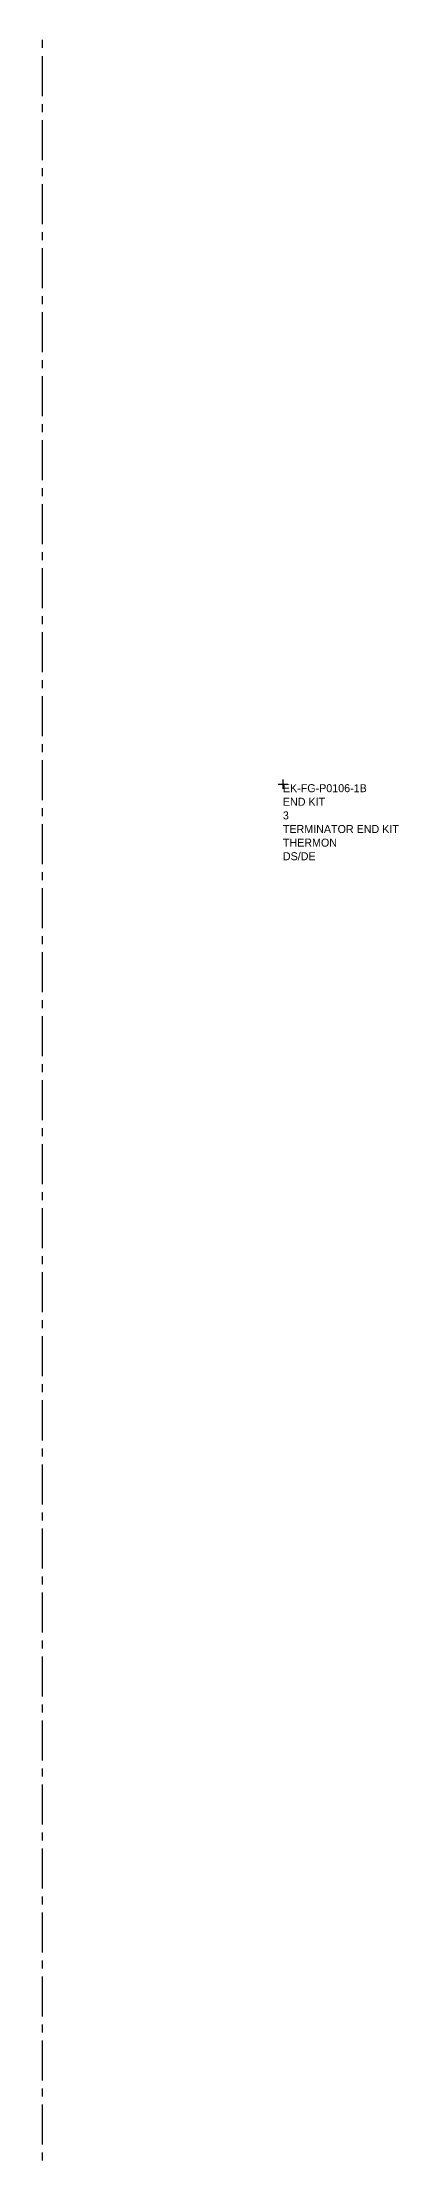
# Model space of a CAD drawing. Extents: x -662 to 7167, y -426 to 2826.
# Drawn here: x 6274 to 6385, y 950 to 1612 of the extents above; entities that cross this region are included whole.
import ezdxf
from ezdxf.enums import TextEntityAlignment as Align

# ---------------------------------------------------------------- set-up
doc = ezdxf.new("R2010")
doc.units = 0
doc.header["$LTSCALE"] = 10
doc.linetypes.add('G02-1-PRDXXXX-E-MET-01-P01-01$0$CENTER', pattern=[2, 1.25, -0.25, 0.25, -0.25])
doc.layers.add('G02-1-PRDXXXX-E-MEQP-01-P01-01$0$EQ INST-HTpwr', color=9, linetype='Continuous')
doc.layers.add('G02-1-PRDXXXX-E-MET-01-P01-01$0$CL_CABLE TRAY INST', color=200, linetype='G02-1-PRDXXXX-E-MET-01-P01-01$0$CENTER')
doc.styles.add('G02-1-PRDXXXX-E-MEQP-01-P01-01$0$Standard', font='Franklin%20Gothic%20Medium%20Cond%20Regular.ttf')

# ---------------------------------------------------------------- blocks, each defined once
blk = doc.blocks.new('*U142')
at = {"layer": 'DEFPOINTS', "extrusion": (1, 0, -2.22045e-16)}
for p, q in [((0, 1.5), (0, -1.5)), ((0, 0, 1.5), (0, 0, -1.5)), ((10.52, 1.5), (10.52, -1.5))]:
    blk.add_line(p, q, dxfattribs=at)
at = {"layer": 'DEFPOINTS', "extrusion": (1, 0, -2.22045e-16), "style": 'G02-1-PRDXXXX-E-MEQP-01-P01-01$0$Standard'}
for tag, p in [('E-TAG', (0, 0, 10.52)), ('E-G.DESCRIPTION', (-4.25, 0, 10.52)), ('E-BOM#', (-8.51, 0, 10.52)), ('E-D.DESCRIPTION', (-12.76, 0, 10.52)), ('E-MANUFACTURER', (-17.01, 0, 10.52)), ('E-DIMENSIONS', (-25.52, 0, 3.34)), ('E-CATALOG#', (-21.26, 0, 10.52))]:
    blk.add_attdef(tag, text='', height=2.5, rotation=270, dxfattribs=at).set_placement(p, align=Align.TOP_LEFT)

msp = doc.modelspace()

# ---------------------------------------------------------------- linework, layer by layer
at = {"layer": 'G02-1-PRDXXXX-E-MET-01-P01-01$0$CL_CABLE TRAY INST'}
msp.add_line((6274, 75, 261.73), (6274, 2175, 261.73), dxfattribs=at)

# ---------------------------------------------------------------- block references
at = {"layer": 'G02-1-PRDXXXX-E-MEQP-01-P01-01$0$EQ INST-HTpwr', "extrusion": (-1, 0, 6.12323e-17)}
ref = msp.add_blockref('*U142', (-1380, 566.2, -6349.11), dxfattribs=dict(at, rotation=90))
ref.add_attrib('E-TAG', 'EK-FG-P0106-1B', dxfattribs={"layer": 'DEFPOINTS', "height": 2.5, "style": 'G02-1-PRDXXXX-E-MEQP-01-P01-01$0$Standard'}).set_placement((6349.11, 1380, 576.72), align=Align.TOP_LEFT)
ref.add_attrib('E-G.DESCRIPTION', 'END KIT', dxfattribs={"layer": 'DEFPOINTS', "height": 2.5, "style": 'G02-1-PRDXXXX-E-MEQP-01-P01-01$0$Standard'}).set_placement((6349.11, 1375.75, 576.72), align=Align.TOP_LEFT)
ref.add_attrib('E-BOM#', '3', dxfattribs={"layer": 'DEFPOINTS', "height": 2.5, "style": 'G02-1-PRDXXXX-E-MEQP-01-P01-01$0$Standard'}).set_placement((6349.11, 1371.49, 576.72), align=Align.TOP_LEFT)
ref.add_attrib('E-D.DESCRIPTION', 'TERMINATOR END KIT', dxfattribs={"layer": 'DEFPOINTS', "height": 2.5, "style": 'G02-1-PRDXXXX-E-MEQP-01-P01-01$0$Standard'}).set_placement((6349.11, 1367.24, 576.72), align=Align.TOP_LEFT)
ref.add_attrib('E-MANUFACTURER', 'THERMON', dxfattribs={"layer": 'DEFPOINTS', "height": 2.5, "style": 'G02-1-PRDXXXX-E-MEQP-01-P01-01$0$Standard'}).set_placement((6349.11, 1362.99, 576.72), align=Align.TOP_LEFT)
ref.add_attrib('E-CATALOG#', 'DS/DE', dxfattribs={"layer": 'DEFPOINTS', "height": 2.5, "style": 'G02-1-PRDXXXX-E-MEQP-01-P01-01$0$Standard'}).set_placement((6349.11, 1358.74, 576.72), align=Align.TOP_LEFT)

doc.saveas('drawing.dxf')
